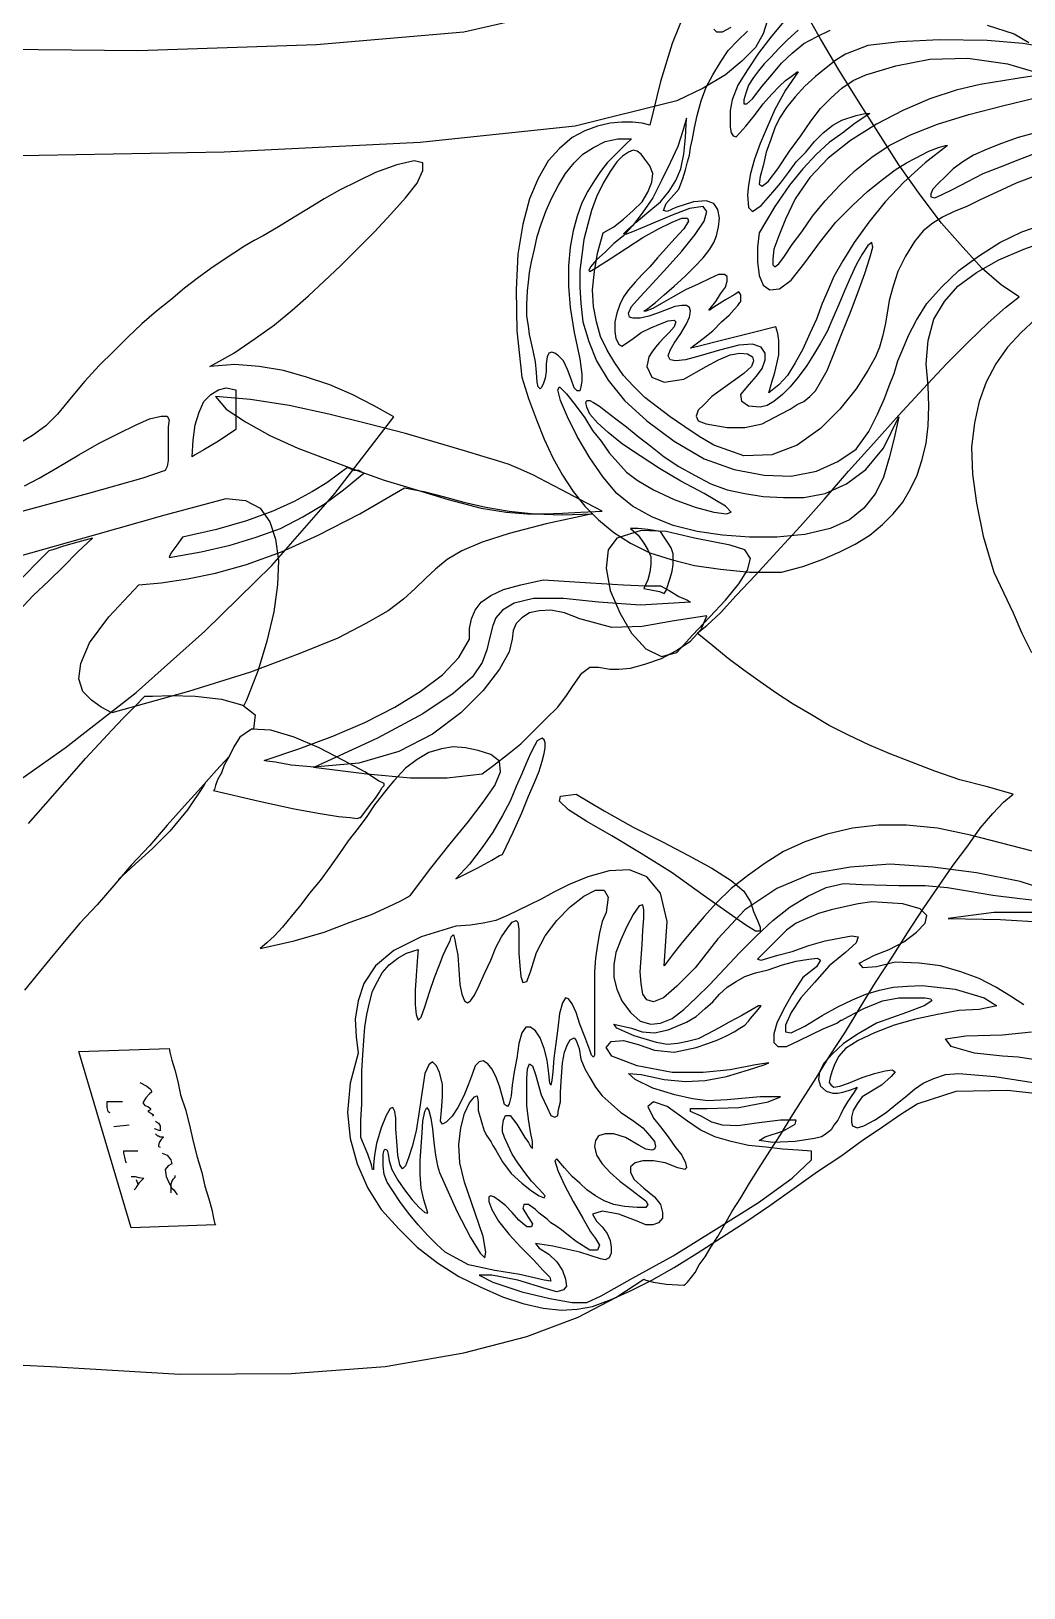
# Model space of a CAD drawing. Header units: inches. Extents: x 6322 to 85903, y -36042 to 7673.
# Drawn here: x 70140.26 to 70151.75, y -2198.83 to -2180.83 of the extents above; entities that cross this region are included whole.
import ezdxf

# ---------------------------------------------------------------- set-up
doc = ezdxf.new("R2010")
doc.units = ezdxf.units.IN
doc.header["$LTSCALE"] = 10
doc.linetypes.add('Amconstr', pattern=[9999, 9999, 0])
for name, color, linetype in [('1_MAN', 7, 'Continuous'), ('CKS_PROPERTY LINE', 5, 'Continuous'), ('MS GATE', 1, 'Continuous')]:
    doc.layers.add(name, color=color, linetype=linetype)

# ---------------------------------------------------------------- blocks, each defined once
blk = doc.blocks.new('Frau1')
at = {"layer": '1_MAN', "linetype": 'Continuous'}
for points in [[(1045.042, 174.887), (1045.309, 174.601), (1045.595, 174.334), (1045.92, 174.105), (1046.282, 173.914), (1046.663, 173.78), (1047.083, 173.685), (1047.56, 173.628), (1048.094, 173.647), (1048.666, 173.723), (1049.315, 173.857), (1050.021, 174.066), (1050.422, 174.258), (1050.822, 174.448), (1051.223, 174.62), (1051.604, 174.81)], [(1055.553, 175.002), (1055.191, 173.609), (1055.057, 172.96), (1055, 172.35), (1055, 171.797), (1055.057, 171.281), (1055.172, 170.785), (1055.324, 170.347), (1055.515, 169.927), (1055.744, 169.564), (1055.992, 169.22), (1056.24, 168.896), (1056.527, 168.61), (1056.794, 168.362), (1057.06, 168.133), (1057.309, 167.923), (1057.557, 167.732), (1057.767, 167.58), (1056.889, 167.637), (1056.336, 167.503), (1056.011, 167.237), (1055.878, 166.893), (1055.897, 166.493), (1056.011, 166.073), (1056.164, 165.71), (1056.316, 165.405), (1056.45, 165.157), (1056.565, 164.928), (1056.679, 164.699), (1056.774, 164.49), (1056.87, 164.261), (1056.927, 164.012), (1056.965, 163.764), (1056.985, 163.478), (1057.194, 162.791), (1057.461, 162.257), (1057.767, 161.895), (1058.11, 161.666), (1058.453, 161.552), (1058.816, 161.494), (1059.159, 161.513), (1059.483, 161.552), (1060.075, 161.398), (1060.647, 161.341), (1061.162, 161.398), (1061.658, 161.532), (1062.135, 161.742), (1062.555, 162.009), (1062.937, 162.353), (1063.299, 162.715), (1063.604, 163.116), (1063.872, 163.535), (1064.081, 163.955), (1064.272, 164.394), (1064.406, 164.794), (1064.501, 165.195), (1064.539, 165.558), (1064.52, 165.863), (1064.463, 166.168), (1064.33, 166.531), (1064.158, 166.912), (1063.948, 167.332), (1063.7, 167.771), (1063.414, 168.229), (1063.108, 168.705), (1062.803, 169.183), (1062.479, 169.66), (1062.135, 170.136), (1061.811, 170.594), (1061.506, 171.052), (1061.2, 171.472), (1060.934, 171.872), (1060.685, 172.235), (1060.476, 172.559), (1060.227, 173.323), (1060.209, 174.334), (1060.342, 175.517)], [(1038.975, 168), (1039.624, 167.732), (1040.368, 167.503), (1041.226, 167.294), (1041.188, 167.141), (1041.169, 166.951), (1041.169, 166.741), (1041.188, 166.512), (1041.245, 166.264), (1041.341, 166.015), (1041.474, 165.767), (1041.684, 165.52), (1041.932, 165.291), (1042.276, 165.1), (1042.676, 164.928), (1043.173, 164.794), (1043.764, 164.699), (1044.47, 164.661), (1045.271, 164.68), (1046.187, 164.776), (1046.606, 164.909), (1047.026, 165.062), (1047.407, 165.214), (1047.77, 165.386), (1048.113, 165.577), (1048.437, 165.787), (1048.723, 166.015), (1048.991, 166.283), (1049.238, 166.588), (1049.449, 166.912), (1049.639, 167.294), (1049.773, 167.714), (1049.887, 168.172), (1049.964, 168.687), (1050.021, 169.259), (1050.021, 169.889), (1049.907, 170.308), (1049.773, 170.69), (1049.62, 171.033), (1049.467, 171.339), (1049.295, 171.625), (1049.086, 171.872), (1048.876, 172.083), (1048.647, 172.273), (1048.38, 172.426), (1048.113, 172.559), (1047.807, 172.655), (1047.484, 172.731), (1047.14, 172.77), (1046.758, 172.788), (1046.357, 172.77), (1045.92, 172.731), (1045.462, 172.77), (1045.042, 172.884), (1044.699, 173.094), (1044.393, 173.36), (1044.126, 173.723), (1043.878, 174.162), (1043.669, 174.658), (1043.459, 175.25)], [(1041.379, 174.887), (1041.474, 174.544), (1041.589, 174.219), (1041.703, 173.933), (1041.818, 173.666), (1041.952, 173.456), (1042.085, 173.265), (1042.238, 173.113), (1042.371, 172.979), (1042.486, 172.865), (1042.581, 172.827), (1042.638, 172.827), (1042.657, 172.902), (1042.6, 173.036), (1042.486, 173.265), (1042.333, 173.551), (1042.181, 173.857), (1042.047, 174.2), (1041.913, 174.544), (1041.78, 174.887)], [(1042.218, 174.906), (1042.371, 174.505), (1042.543, 174.124), (1042.696, 173.8), (1042.829, 173.532), (1042.925, 173.285), (1043.039, 173.056), (1043.153, 172.865), (1043.306, 172.674), (1043.516, 172.502), (1043.802, 172.33), (1044.107, 172.178), (1044.393, 172.083), (1044.679, 172.006), (1044.928, 171.968), (1045.156, 171.93), (1045.385, 171.872), (1045.595, 171.815), (1045.786, 171.739), (1046.053, 171.586), (1046.415, 171.357), (1046.815, 171.033), (1047.197, 170.652), (1047.521, 170.194), (1047.712, 169.698), (1047.731, 169.145), (1047.521, 168.553), (1047.35, 168.267), (1047.159, 167.981), (1046.968, 167.695), (1046.777, 167.446), (1046.586, 167.199), (1046.357, 166.97), (1046.149, 166.779), (1045.9, 166.607), (1045.652, 166.454), (1045.385, 166.321), (1045.099, 166.244), (1044.794, 166.187), (1044.47, 166.168), (1044.107, 166.207), (1043.745, 166.264), (1043.344, 166.378), (1043.23, 166.588), (1043.077, 166.779), (1042.905, 166.97), (1042.733, 167.141), (1042.543, 167.256), (1042.352, 167.332), (1042.181, 167.351), (1042.028, 167.294), (1041.894, 167.199), (1041.799, 167.122), (1041.741, 167.046), (1041.723, 166.97), (1041.761, 166.874), (1041.837, 166.759), (1041.952, 166.645), (1042.142, 166.512), (1042.371, 166.378), (1042.638, 166.244), (1042.905, 166.149), (1043.173, 166.073), (1043.477, 165.996), (1043.783, 165.958), (1044.089, 165.92), (1044.413, 165.92), (1044.736, 165.939), (1045.099, 165.978), (1045.481, 166.092), (1045.863, 166.244), (1046.244, 166.473), (1046.644, 166.798), (1047.044, 167.237), (1047.445, 167.771), (1047.789, 168.362), (1047.999, 168.954), (1048.113, 169.545), (1048.132, 170.079), (1048.036, 170.575), (1047.846, 170.995), (1047.598, 171.357), (1047.255, 171.606), (1046.911, 171.777), (1046.606, 171.911), (1046.357, 172.006), (1046.11, 172.101), (1045.863, 172.178), (1045.634, 172.273), (1045.366, 172.387), (1045.061, 172.541), (1044.736, 172.75), (1044.413, 173.036), (1044.089, 173.38), (1043.802, 173.761), (1043.535, 174.181), (1043.325, 174.62), (1043.173, 175.059)], [(1057.443, 178.722), (1057.346, 178.321), (1057.214, 177.825), (1057.042, 177.214), (1056.908, 176.527), (1056.774, 175.765), (1056.717, 174.944), (1056.717, 174.066), (1056.831, 173.17), (1056.851, 174.2), (1056.908, 175.059), (1056.985, 175.783), (1057.08, 176.413), (1057.194, 177.024), (1057.328, 177.634), (1057.404, 178.206), (1057.443, 178.722)], [(1039.337, 168.553), (1039.395, 168.61), (1039.395, 168.725), (1039.3, 168.896)], [(1039.357, 170.213), (1039.548, 170.003), (1039.72, 169.831), (1039.891, 169.678), (1040.024, 169.545), (1040.158, 169.431), (1040.292, 169.335), (1040.444, 169.24), (1040.597, 169.183), (1040.73, 169.145), (1040.807, 169.145), (1040.807, 169.202), (1040.711, 169.316), (1040.464, 169.507), (1040.235, 169.698), (1040.006, 169.889), (1039.815, 170.098), (1039.624, 170.327), (1039.491, 170.575), (1039.357, 170.842)], [(1039.262, 173.933), (1039.433, 174.467), (1039.605, 174.753)], [(1039.662, 174.868), (1039.624, 174.639), (1039.566, 173.933), (1039.548, 172.999), (1039.586, 172.216), (1039.662, 171.586), (1039.834, 171.148), (1039.949, 170.957), (1040.101, 170.766), (1040.273, 170.556), (1040.464, 170.347), (1040.673, 170.155), (1040.883, 169.984), (1041.093, 169.85), (1041.283, 169.755), (1041.512, 169.678), (1041.761, 169.583), (1042.028, 169.526), (1042.238, 169.469), (1042.39, 169.449), (1042.428, 169.507), (1042.333, 169.621), (1042.085, 169.812), (1041.741, 170.041), (1041.437, 170.27), (1041.15, 170.461), (1040.902, 170.652), (1040.693, 170.862), (1040.501, 171.071), (1040.349, 171.3), (1040.235, 171.548), (1040.063, 172.14), (1039.929, 172.807), (1039.91, 173.551), (1040.024, 174.334), (1040.177, 174.868)], [(1040.253, 174.906), (1040.31, 174.524), (1040.425, 173.8), (1040.539, 173.323), (1040.711, 172.807), (1040.94, 172.273), (1041.208, 171.758), (1041.532, 171.243), (1041.875, 170.804), (1042.257, 170.442), (1042.676, 170.155), (1043.077, 169.965), (1043.402, 169.831), (1043.669, 169.736), (1043.86, 169.717), (1043.974, 169.717), (1044.012, 169.755), (1043.955, 169.831), (1043.802, 169.946), (1043.573, 170.098), (1043.325, 170.289), (1043.02, 170.499), (1042.715, 170.747), (1042.409, 171.033), (1042.123, 171.339), (1041.856, 171.663), (1041.627, 172.006), (1041.417, 172.426), (1041.208, 172.96), (1041.017, 173.571), (1040.845, 174.238), (1040.693, 174.887)], [(1056.507, 171.663), (1056.545, 171.396), (1056.602, 171.128), (1056.66, 170.862), (1056.736, 170.613), (1056.831, 170.384), (1056.927, 170.175), (1057.06, 169.984), (1057.232, 169.812), (1057.5, 169.545), (1057.633, 169.411), (1057.652, 169.488), (1057.557, 169.812), (1057.48, 170.098), (1057.366, 170.423), (1057.271, 170.747), (1057.214, 171.052), (1057.175, 171.262), (1057.194, 171.396), (1057.309, 171.357), (1057.5, 171.148), (1057.767, 170.823), (1058.091, 170.537), (1058.396, 170.27), (1058.682, 170.079), (1058.931, 169.965), (1059.064, 169.965), (1059.083, 170.079), (1058.949, 170.347), (1058.739, 170.69), (1058.568, 170.995), (1058.434, 171.281), (1058.32, 171.548), (1058.244, 171.815), (1058.187, 172.083), (1058.167, 172.369), (1058.148, 172.655), (1058.224, 173.303), (1058.396, 173.876), (1058.548, 174.124), (1058.625, 173.78), (1058.644, 173.38), (1058.72, 172.96), (1058.816, 172.521), (1058.931, 172.101), (1059.083, 171.72), (1059.235, 171.396), (1059.388, 171.148), (1059.541, 171.014), (1059.693, 170.938), (1059.827, 170.881), (1059.961, 170.842), (1060.056, 170.823), (1060.113, 170.862), (1060.151, 170.919), (1060.132, 171.033), (1060.075, 171.205), (1059.961, 171.472), (1059.884, 171.72), (1059.827, 171.93), (1059.808, 172.063), (1059.846, 172.121), (1059.941, 172.044), (1060.113, 171.854), (1060.342, 171.472), (1060.476, 171.377), (1060.609, 171.3), (1060.742, 171.262), (1060.838, 171.262), (1060.914, 171.281), (1060.953, 171.377), (1060.914, 171.51), (1060.8, 171.72), (1060.647, 171.949), (1060.495, 172.14), (1060.342, 172.33), (1060.19, 172.502), (1060.075, 172.674), (1059.98, 172.884), (1059.903, 173.113), (1059.884, 173.38), (1059.941, 174.086), (1060.075, 174.925)], [(1059.617, 174.925), (1059.56, 174.544), (1059.541, 174.238), (1059.483, 173.685), (1059.35, 173.227), (1059.197, 173.113), (1059.14, 173.514), (1059.121, 174.238), (1059.064, 174.81)], [(1058.53, 174.658), (1058.358, 174.391), (1058.187, 174.105), (1058.015, 173.78), (1057.881, 173.418), (1057.767, 173.017), (1057.709, 172.598), (1057.69, 172.121), (1057.786, 171.758), (1057.804, 171.491), (1057.709, 171.415), (1057.557, 171.72), (1057.443, 172.006), (1057.289, 172.292), (1057.099, 172.541), (1056.927, 172.712), (1056.774, 172.75), (1056.641, 172.616), (1056.545, 172.273), (1056.507, 171.663)], [(1056.107, 174.582), (1055.935, 173.723), (1055.821, 172.865), (1055.763, 172.026), (1055.821, 171.243), (1055.954, 170.48), (1056.24, 169.793), (1056.66, 169.163), (1057.232, 168.63), (1057.804, 168.19), (1058.167, 167.828), (1058.396, 167.561), (1058.473, 167.37), (1058.434, 167.237), (1058.32, 167.16), (1058.11, 167.122), (1057.881, 167.103), (1057.614, 167.122), (1057.346, 167.141), (1057.06, 167.16), (1056.831, 167.179), (1056.66, 167.179), (1056.565, 167.16), (1056.584, 167.084), (1056.756, 166.97), (1057.003, 166.836), (1057.251, 166.722), (1057.5, 166.626), (1057.747, 166.588), (1057.995, 166.588), (1058.224, 166.645), (1058.453, 166.741), (1058.682, 166.912), (1058.854, 167.103), (1058.911, 167.313), (1058.892, 167.503), (1058.797, 167.732), (1058.625, 167.961), (1058.396, 168.21), (1058.129, 168.476), (1057.824, 168.763), (1057.5, 169.068), (1057.175, 169.392), (1056.87, 169.717), (1056.602, 170.06), (1056.393, 170.404), (1056.221, 170.766), (1056.145, 171.11), (1056.164, 171.472), (1056.183, 172.197), (1056.183, 172.712), (1056.221, 173.151), (1056.298, 173.589), (1056.374, 174.047), (1056.431, 174.524), (1056.488, 174.982)], [(1056.316, 175.231), (1056.107, 174.582)], [(1065.512, 152.775), (1065.646, 155.504), (1065.798, 158.041), (1065.78, 160.235), (1065.646, 162.085), (1065.379, 163.631), (1065.054, 164.871), (1064.673, 165.882), (1064.291, 166.626), (1063.929, 167.179), (1063.948, 167.217), (1063.986, 167.37), (1064.024, 167.618), (1064.043, 167.961), (1064.024, 168), (1063.986, 168.038), (1063.891, 168.115), (1063.795, 168.19), (1063.643, 168.267), (1063.49, 168.381), (1063.299, 168.496), (1063.089, 168.63), (1062.86, 168.763), (1062.593, 168.916), (1062.326, 169.087), (1062.04, 169.259), (1061.735, 169.449), (1061.411, 169.66), (1061.086, 169.869), (1060.742, 170.079), (1060.38, 170.308), (1059.961, 170.575), (1059.522, 170.842), (1059.064, 171.148), (1058.587, 171.434), (1058.091, 171.739), (1057.595, 172.063), (1057.118, 172.369), (1056.641, 172.674), (1056.202, 172.979), (1055.782, 173.265), (1055.401, 173.551), (1055.057, 173.8), (1054.771, 174.047), (1054.542, 174.258), (1054.39, 174.448), (1054.237, 173.914), (1054.104, 173.399), (1053.932, 172.902), (1053.76, 172.445), (1053.589, 172.006), (1053.417, 171.606), (1053.226, 171.205), (1053.035, 170.823), (1052.825, 170.48), (1052.616, 170.118), (1052.405, 169.793), (1052.176, 169.469), (1051.947, 169.145), (1051.719, 168.839), (1051.471, 168.534), (1051.223, 168.229), (1051.07, 168.419), (1050.822, 168.687), (1050.479, 168.991), (1050.078, 169.374), (1049.62, 169.793), (1049.124, 170.251), (1048.59, 170.728), (1048.036, 171.205), (1047.484, 171.701), (1046.93, 172.197), (1046.415, 172.674), (1045.92, 173.131), (1045.481, 173.571), (1045.119, 173.952), (1044.813, 174.295), (1044.604, 174.563), (1044.375, 174.219), (1044.05, 173.838), (1043.631, 173.456), (1043.153, 173.036), (1042.6, 172.616), (1042.009, 172.197), (1041.379, 171.797), (1040.75, 171.396), (1040.139, 171.014), (1039.529, 170.652), (1038.956, 170.327)], [(1042.486, 167.866), (1042.276, 167.943), (1042.104, 168), (1041.952, 168.038), (1041.818, 168.076), (1041.665, 168.095), (1041.494, 168.133), (1041.283, 168.172), (1041.036, 168.229), (1040.75, 168.305), (1040.482, 168.401), (1040.235, 168.534), (1039.986, 168.687), (1039.757, 168.839), (1039.566, 169.03), (1039.376, 169.22)], [(1039.147, 169.965), (1039.471, 169.698), (1039.815, 169.431), (1040.139, 169.22), (1040.444, 169.03), (1040.73, 168.916), (1040.94, 168.877), (1041.112, 168.877), (1041.265, 168.877), (1041.379, 168.896), (1041.437, 168.934), (1041.455, 168.991), (1041.379, 169.068), (1041.245, 169.183), (1041.036, 169.354), (1040.807, 169.526), (1040.616, 169.698), (1040.464, 169.85), (1040.349, 169.965), (1040.273, 170.079), (1040.215, 170.155), (1040.177, 170.194), (1040.177, 170.213), (1040.539, 169.965), (1040.921, 169.755), (1041.265, 169.603), (1041.589, 169.469), (1041.894, 169.354), (1042.181, 169.278), (1042.409, 169.24), (1042.6, 169.22), (1042.848, 169.24), (1042.925, 169.316), (1042.81, 169.488), (1042.543, 169.717), (1042.371, 169.869), (1042.161, 170.022), (1041.952, 170.175), (1041.761, 170.365), (1041.551, 170.537), (1041.379, 170.709), (1041.226, 170.899), (1041.131, 171.071), (1041.036, 171.357), (1040.997, 171.529), (1040.997, 171.606), (1040.997, 171.625), (1041.188, 171.339), (1041.379, 171.091), (1041.57, 170.823), (1041.799, 170.575), (1042.085, 170.308), (1042.409, 170.041), (1042.829, 169.755), (1043.344, 169.449), (1043.631, 169.411), (1043.917, 169.411), (1044.184, 169.449), (1044.375, 169.526), (1044.47, 169.66), (1044.45, 169.85), (1044.279, 170.079), (1043.935, 170.347), (1043.516, 170.652), (1043.134, 170.957), (1042.81, 171.281), (1042.524, 171.586), (1042.295, 171.872), (1042.104, 172.121), (1041.97, 172.35), (1041.875, 172.521), (1041.741, 172.788), (1041.665, 172.979), (1041.627, 173.113), (1041.627, 173.151), (1041.97, 172.712), (1042.352, 172.292), (1042.733, 171.93), (1043.134, 171.606), (1043.535, 171.319), (1043.897, 171.091), (1044.203, 170.919), (1044.47, 170.804), (1044.736, 170.69), (1045.042, 170.575), (1045.328, 170.442), (1045.634, 170.308), (1045.9, 170.155), (1046.149, 170.003), (1046.339, 169.831), (1046.491, 169.64), (1046.282, 169.698), (1046.092, 169.755), (1045.92, 169.793), (1045.748, 169.831), (1045.595, 169.831), (1045.462, 169.831), (1045.328, 169.812), (1045.194, 169.774), (1045.328, 169.259), (1045.462, 168.705), (1045.577, 168.267), (1045.614, 168.095), (1045.423, 168.343), (1045.271, 168.534), (1045.099, 168.705), (1044.965, 168.859), (1044.851, 168.954), (1044.775, 169.03), (1044.718, 169.068), (1044.699, 169.087), (1044.565, 169.087), (1044.508, 169.049), (1044.565, 168.954), (1044.661, 168.782), (1044.775, 168.61), (1044.833, 168.515), (1044.87, 168.476), (1044.87, 168.458), (1044.699, 168.591), (1044.546, 168.687), (1044.413, 168.782), (1044.298, 168.82), (1044.203, 168.82), (1044.164, 168.763), (1044.164, 168.648), (1044.241, 168.476), (1044.355, 168.247), (1044.47, 168), (1044.604, 167.752), (1044.736, 167.523), (1044.833, 167.351), (1044.89, 167.217), (1044.89, 167.179), (1044.833, 167.256), (1044.718, 167.408), (1044.565, 167.58), (1044.393, 167.771), (1044.203, 167.981), (1044.012, 168.172), (1043.84, 168.343), (1043.669, 168.476), (1043.535, 168.553), (1043.402, 168.61), (1043.23, 168.648), (1043.058, 168.667), (1042.886, 168.63), (1042.772, 168.553), (1042.715, 168.401), (1042.733, 168.152), (1042.848, 167.809), (1042.925, 167.637), (1042.905, 167.561), (1042.772, 167.618), (1042.486, 167.866)], [(1058.988, 166.931), (1059.064, 167.141), (1059.083, 167.389), (1059.026, 167.657), (1058.873, 168.019), (1058.759, 168.21), (1058.606, 168.381), (1058.473, 168.534), (1058.32, 168.667), (1058.187, 168.82), (1058.072, 168.991), (1057.976, 169.163), (1057.9, 169.374), (1057.843, 169.621), (1057.747, 169.907), (1057.671, 170.175), (1057.633, 170.423), (1057.614, 170.594), (1057.652, 170.652), (1057.786, 170.575), (1057.995, 170.308), (1058.32, 170.098), (1058.625, 169.927), (1058.892, 169.793), (1059.102, 169.736), (1059.274, 169.736), (1059.35, 169.812), (1059.35, 169.984), (1059.235, 170.232), (1059.006, 170.709), (1058.892, 170.976), (1058.835, 171.052), (1058.835, 171.071), (1058.759, 171.205), (1058.606, 171.51), (1058.453, 171.872), (1058.396, 172.197), (1058.396, 172.35), (1058.396, 172.541), (1058.396, 172.712), (1058.415, 172.827), (1058.453, 172.845), (1058.548, 172.693), (1058.682, 172.35), (1058.892, 171.758), (1059.102, 171.396), (1059.293, 171.11), (1059.503, 170.881), (1059.675, 170.728), (1059.846, 170.633), (1059.998, 170.613), (1060.132, 170.652), (1060.227, 170.766), (1060.266, 170.899), (1060.266, 170.995), (1060.247, 171.091), (1060.209, 171.224), (1060.17, 171.339), (1060.151, 171.377), (1060.247, 171.319), (1060.438, 171.186), (1060.571, 171.11), (1060.685, 171.052), (1060.8, 170.995), (1060.896, 170.919), (1060.991, 170.862), (1061.067, 170.766), (1061.125, 170.671), (1061.162, 170.537), (1061.22, 170.155), (1061.239, 169.717), (1061.2, 169.449), (1061.125, 169.564), (1061.01, 169.927), (1060.876, 170.155), (1060.8, 170.175), (1060.8, 169.869), (1060.857, 169.392), (1060.914, 169.03), (1060.896, 168.725), (1060.838, 168.515), (1060.724, 168.305), (1060.628, 168.095), (1060.571, 168.095), (1060.571, 168.419), (1060.552, 169.049), (1060.438, 169.621), (1060.342, 169.869), (1060.342, 169.469), (1060.399, 168.82), (1060.418, 168.439), (1060.38, 168.133), (1060.304, 167.79), (1060.17, 167.351), (1059.998, 167.008), (1059.884, 166.874), (1059.903, 167.122), (1059.998, 167.58), (1060.037, 168), (1060.018, 168.381), (1059.941, 168.801), (1059.808, 169.24), (1059.712, 169.545), (1059.675, 169.64), (1059.712, 169.374), (1059.808, 168.877), (1059.865, 168.343), (1059.865, 167.732), (1059.732, 167.046), (1059.541, 166.55), (1059.369, 166.435), (1059.254, 166.531), (1059.235, 166.779), (1059.312, 167.065), (1059.426, 167.389), (1059.464, 167.771), (1059.369, 168.21), (1059.293, 168.439), (1059.217, 168.63), (1059.14, 168.801), (1059.064, 168.954), (1058.988, 169.068), (1058.931, 169.163), (1058.854, 169.24), (1058.797, 169.278), (1058.663, 169.392), (1058.548, 169.488), (1058.548, 169.431), (1058.739, 169.106), (1058.873, 168.859), (1058.988, 168.648), (1059.102, 168.439), (1059.197, 168.247), (1059.254, 168.038), (1059.293, 167.847), (1059.312, 167.637), (1059.274, 167.428), (1059.14, 166.988), (1058.988, 166.645), (1058.911, 166.588), (1058.988, 166.931)], [(1046.968, 172.197), (1047.388, 172.101), (1047.77, 172.006), (1048.151, 171.892), (1048.476, 171.739), (1048.762, 171.51), (1048.991, 171.224), (1049.163, 170.842), (1049.277, 170.347), (1049.334, 169.793), (1049.334, 169.259), (1049.295, 168.725), (1049.22, 168.229), (1049.105, 167.752), (1048.934, 167.332), (1048.723, 166.951), (1048.476, 166.645), (1048.151, 166.378), (1047.77, 166.111), (1047.35, 165.863), (1046.968, 165.672), (1046.644, 165.538), (1046.434, 165.481), (1046.377, 165.52), (1046.511, 165.653), (1046.758, 165.844), (1046.987, 166.015), (1047.235, 166.168), (1047.445, 166.34), (1047.674, 166.493), (1047.865, 166.664), (1048.056, 166.836), (1048.208, 167.046), (1048.399, 167.37), (1048.59, 167.771), (1048.743, 168.19), (1048.838, 168.553), (1048.876, 168.801), (1048.838, 168.896), (1048.723, 168.782), (1048.476, 168.362), (1048.228, 167.904), (1047.979, 167.485), (1047.731, 167.103), (1047.502, 166.759), (1047.273, 166.473), (1047.083, 166.264), (1046.911, 166.111), (1046.777, 166.054), (1046.682, 166.035), (1046.644, 166.054), (1046.644, 166.111), (1046.682, 166.187), (1046.758, 166.302), (1046.873, 166.454), (1047.006, 166.626), (1047.159, 166.836), (1047.35, 167.065), (1047.541, 167.313), (1047.75, 167.58), (1047.941, 167.866), (1048.113, 168.172), (1048.285, 168.496), (1048.399, 168.82), (1048.476, 169.163), (1048.533, 169.526), (1048.551, 169.927), (1048.551, 170.327), (1048.476, 170.747), (1048.285, 171.167), (1047.999, 171.548), (1047.579, 171.892), (1046.968, 172.197)], [(1041.093, 168.019), (1041.341, 167.943), (1041.646, 167.847), (1041.97, 167.695), (1042.314, 167.523), (1042.657, 167.351), (1042.962, 167.141), (1043.211, 166.951), (1043.402, 166.779), (1043.554, 166.588), (1043.726, 166.416), (1043.878, 166.244), (1044.012, 166.13), (1044.089, 166.092), (1044.107, 166.111), (1044.031, 166.244), (1043.86, 166.512), (1043.649, 166.836), (1043.44, 167.16), (1043.268, 167.466), (1043.134, 167.732), (1043.058, 167.923), (1043.058, 168.038), (1043.115, 168.057), (1043.268, 167.961), (1043.459, 167.79), (1043.649, 167.618), (1043.84, 167.446), (1044.012, 167.294), (1044.164, 167.141), (1044.317, 167.008), (1044.47, 166.874), (1044.604, 166.779), (1044.756, 166.702), (1044.928, 166.645), (1045.099, 166.607), (1045.29, 166.607), (1045.423, 166.626), (1045.538, 166.683), (1045.577, 166.741), (1045.519, 166.836), (1045.423, 166.97), (1045.309, 167.122), (1045.214, 167.313), (1045.137, 167.503), (1045.08, 167.657), (1045.061, 167.771), (1045.099, 167.809), (1045.194, 167.771), (1045.309, 167.675), (1045.405, 167.58), (1045.5, 167.485), (1045.595, 167.408), (1045.691, 167.332), (1045.786, 167.275), (1045.881, 167.256), (1045.977, 167.237), (1046.187, 167.332), (1046.282, 167.58), (1046.225, 167.961), (1045.977, 168.401), (1045.843, 168.648), (1045.748, 168.877), (1045.71, 169.068), (1045.729, 169.22), (1045.786, 169.316), (1045.863, 169.335), (1045.977, 169.297), (1046.11, 169.145), (1046.263, 168.934), (1046.415, 168.725), (1046.568, 168.515), (1046.72, 168.362), (1046.835, 168.247), (1046.949, 168.21), (1047.044, 168.247), (1047.102, 168.401), (1047.178, 168.82), (1047.178, 169.163), (1047.102, 169.507), (1046.911, 169.869), (1046.815, 170.06), (1046.72, 170.194), (1046.663, 170.327), (1046.568, 170.442), (1046.453, 170.556), (1046.282, 170.652), (1046.053, 170.785), (1045.729, 170.919), (1045.328, 171.071), (1044.908, 171.243), (1044.508, 171.396), (1044.146, 171.529), (1043.84, 171.625), (1043.631, 171.682), (1043.535, 171.663), (1043.592, 171.586), (1043.764, 171.472), (1043.974, 171.357), (1044.221, 171.243), (1044.489, 171.128), (1044.756, 171.014), (1045.023, 170.899), (1045.29, 170.785), (1045.519, 170.652), (1045.748, 170.518), (1045.958, 170.384), (1046.187, 170.213), (1046.377, 170.06), (1046.529, 169.907), (1046.663, 169.736), (1046.74, 169.603), (1046.777, 169.469), (1046.758, 169.24), (1046.663, 169.106), (1046.529, 169.087), (1046.32, 169.259), (1046.168, 169.392), (1046.015, 169.507), (1045.843, 169.564), (1045.71, 169.564), (1045.595, 169.488), (1045.538, 169.316), (1045.557, 169.049), (1045.652, 168.667), (1045.767, 168.286), (1045.843, 168), (1045.863, 167.809), (1045.843, 167.695), (1045.767, 167.657), (1045.652, 167.695), (1045.519, 167.771), (1045.328, 167.904), (1045.137, 168.019), (1045.004, 168.076), (1044.89, 168.095), (1044.813, 168.076), (1044.775, 168.019), (1044.775, 167.923), (1044.794, 167.79), (1044.851, 167.637), (1044.928, 167.446), (1044.985, 167.275), (1045.023, 167.103), (1045.023, 166.97), (1045.004, 166.893), (1044.928, 166.874), (1044.794, 166.931), (1044.604, 167.103), (1044.336, 167.351), (1044.031, 167.637), (1043.706, 167.923), (1043.382, 168.19), (1043.115, 168.362), (1042.925, 168.419), (1042.829, 168.343), (1042.867, 168.076), (1043.001, 167.732), (1043.134, 167.408), (1043.248, 167.141), (1043.325, 166.951), (1043.382, 166.817), (1043.363, 166.779), (1043.287, 166.855), (1043.134, 167.027), (1042.925, 167.275), (1042.733, 167.503), (1042.524, 167.675), (1042.314, 167.809), (1042.085, 167.904), (1041.799, 167.961), (1041.474, 168), (1041.093, 168.019)], [(1061.411, 170.48), (1061.391, 170.213), (1061.372, 169.907), (1061.334, 169.583), (1061.296, 169.24), (1061.22, 168.896), (1061.125, 168.572), (1060.991, 168.286), (1060.819, 168.038), (1060.533, 167.637), (1060.438, 167.37), (1060.533, 167.256), (1060.762, 167.37), (1060.934, 167.503), (1061.125, 167.657), (1061.315, 167.79), (1061.486, 167.923), (1061.64, 168), (1061.735, 168.019), (1061.773, 167.981), (1061.735, 167.847), (1061.64, 167.599), (1061.601, 167.37), (1061.601, 167.16), (1061.64, 167.008), (1061.715, 166.912), (1061.83, 166.912), (1061.964, 166.988), (1062.135, 167.179), (1062.307, 167.389), (1062.46, 167.503), (1062.613, 167.542), (1062.727, 167.542), (1062.822, 167.466), (1062.86, 167.351), (1062.86, 167.217), (1062.784, 167.046), (1062.65, 166.683), (1062.593, 166.359), (1062.65, 166.168), (1062.784, 166.244), (1062.899, 166.359), (1063.032, 166.454), (1063.166, 166.512), (1063.299, 166.531), (1063.414, 166.531), (1063.509, 166.493), (1063.547, 166.416), (1063.528, 166.321), (1063.394, 165.92), (1063.28, 165.386), (1063.223, 165.043), (1063.318, 165.119), (1063.433, 165.309), (1063.586, 165.463), (1063.757, 165.577), (1063.929, 165.634), (1064.062, 165.653), (1064.138, 165.596), (1064.177, 165.463), (1064.12, 165.252), (1063.948, 164.699), (1063.852, 164.184), (1063.852, 163.936), (1063.986, 164.204), (1064.177, 164.776), (1064.31, 165.329), (1064.387, 165.767), (1064.387, 166.054), (1064.253, 166.34), (1063.91, 166.951), (1063.471, 167.752), (1062.937, 168.61), (1062.422, 169.431), (1061.944, 170.098), (1061.583, 170.48), (1061.411, 170.48)], [(1039.3, 141.271), (1039.452, 145.106), (1039.605, 149.189), (1039.72, 153.29), (1039.757, 157.22), (1039.643, 160.731), (1039.395, 163.631), (1038.918, 165.71)], [(1039.185, 169.603), (1039.433, 169.526), (1039.7, 169.374), (1039.967, 169.106), (1040.235, 168.782), (1040.501, 168.343), (1040.75, 167.828), (1041.245, 165.825), (1041.57, 162.772), (1041.761, 158.919), (1041.837, 154.55), (1041.818, 149.913), (1041.761, 145.296), (1041.646, 140.927), (1041.551, 137.112), (1041.512, 133.259)], [(1054.39, 165.844), (1054.714, 166.397), (1055.038, 166.97), (1055.324, 167.542), (1055.592, 168.057), (1055.84, 168.515), (1056.087, 168.896), (1056.298, 169.145), (1056.507, 169.278), (1056.698, 169.335), (1056.87, 169.411), (1057.003, 169.469), (1057.08, 169.469), (1057.08, 169.374), (1056.965, 169.183), (1056.736, 168.859), (1056.374, 168.343), (1055.935, 167.732), (1055.553, 167.122), (1055.21, 166.55), (1054.924, 166.054), (1054.695, 165.692), (1054.523, 165.52), (1054.428, 165.538), (1054.39, 165.844)], [(1051.604, 167.828), (1051.261, 168.133), (1050.898, 168.476), (1050.574, 168.782), (1050.25, 169.049), (1049.982, 169.22), (1049.753, 169.278), (1049.582, 169.163), (1049.487, 168.877), (1049.353, 168.172), (1049.22, 167.618), (1049.2, 167.122), (1049.353, 166.645), (1049.582, 166.473), (1049.944, 166.435), (1050.383, 166.512), (1050.822, 166.702), (1051.223, 166.931), (1051.528, 167.217), (1051.681, 167.523), (1051.604, 167.828)], [(1050.879, 168.419), (1050.975, 167.771), (1051.089, 167.141), (1051.108, 166.55), (1050.937, 165.92), (1050.822, 165.615), (1050.765, 165.348), (1050.784, 165.119), (1050.822, 164.928), (1050.917, 164.776), (1051.032, 164.661), (1051.166, 164.604), (1051.337, 164.585), (1051.585, 164.527), (1051.929, 164.336), (1052.348, 164.012), (1052.787, 163.574), (1053.207, 163.02), (1053.55, 162.353), (1053.779, 161.57), (1053.855, 160.674), (1053.989, 161.723), (1054.065, 162.582), (1054.065, 163.306), (1053.989, 163.993), (1053.818, 164.222), (1053.607, 164.49), (1053.398, 164.756), (1053.149, 165.005), (1052.902, 165.252), (1052.673, 165.481), (1052.444, 165.653), (1052.253, 165.787), (1052.005, 165.958), (1051.89, 166.111), (1051.89, 166.283), (1051.929, 166.512), (1051.929, 166.683), (1051.91, 166.912), (1051.833, 167.199), (1051.719, 167.523), (1051.566, 167.809), (1051.375, 168.095), (1051.146, 168.305), (1050.879, 168.419)], [(1050.288, 167.503), (1050.383, 167.675), (1050.497, 167.866), (1050.574, 168.038), (1050.612, 168.095), (1050.669, 167.103), (1050.612, 166.283), (1050.536, 165.596), (1050.536, 165.005), (1050.631, 164.623), (1050.765, 164.394), (1050.917, 164.261), (1051.07, 164.204), (1051.299, 164.146), (1051.547, 164.089), (1051.795, 163.993), (1052.081, 163.803), (1052.405, 163.421), (1052.806, 162.83), (1053.283, 161.933), (1053.855, 160.693), (1053.818, 160.235), (1053.76, 159.93), (1053.741, 159.758), (1053.722, 159.701), (1053.493, 160.388), (1053.245, 161.055), (1052.978, 161.685), (1052.673, 162.276), (1052.367, 162.772), (1052.043, 163.211), (1051.7, 163.535), (1051.337, 163.746), (1051.127, 163.746), (1050.937, 163.784), (1050.765, 163.86), (1050.612, 163.975), (1050.479, 164.165), (1050.364, 164.413), (1050.268, 164.756), (1050.173, 165.195), (1050.231, 166.13), (1050.268, 166.779), (1050.288, 167.217), (1050.288, 167.503)], [(1049.22, 167.503), (1049.181, 167.256), (1049.163, 167.065), (1049.163, 166.951), (1049.163, 166.912), (1049.295, 167.065), (1049.449, 167.179), (1049.582, 167.256), (1049.715, 167.313), (1049.868, 167.313), (1050.021, 167.294), (1050.173, 167.256), (1050.345, 167.179), (1050.402, 167.485), (1050.44, 167.58), (1050.383, 167.618), (1050.136, 167.695), (1050.002, 167.732), (1049.868, 167.752), (1049.753, 167.752), (1049.658, 167.752), (1049.544, 167.714), (1049.449, 167.657), (1049.334, 167.58), (1049.22, 167.503)], [(1059.388, 165.901), (1059.598, 165.939), (1059.789, 166.015), (1059.961, 166.111), (1060.151, 166.225), (1060.323, 166.359), (1060.476, 166.531), (1060.647, 166.722), (1060.8, 166.951), (1060.953, 167.16), (1061.105, 167.294), (1061.22, 167.389), (1061.315, 167.408), (1061.372, 167.389), (1061.391, 167.332), (1061.372, 167.217), (1061.296, 167.084), (1061.143, 166.817), (1061.067, 166.588), (1061.067, 166.416), (1061.105, 166.283), (1061.2, 166.225), (1061.315, 166.207), (1061.486, 166.244), (1061.658, 166.359), (1061.83, 166.512), (1062.002, 166.702), (1062.155, 166.912), (1062.288, 167.084), (1062.384, 167.217), (1062.46, 167.256), (1062.517, 167.217), (1062.517, 167.046), (1062.498, 166.798), (1062.46, 166.588), (1062.384, 166.397), (1062.288, 166.225), (1062.173, 166.054), (1062.04, 165.92), (1061.906, 165.767), (1061.735, 165.615), (1061.563, 165.463), (1061.601, 165.424), (1061.792, 165.481), (1062.078, 165.615), (1062.402, 165.787), (1062.727, 165.978), (1062.994, 166.13), (1063.128, 166.225), (1063.261, 166.302), (1063.357, 166.264), (1063.357, 166.111), (1063.185, 165.844), (1063.07, 165.692), (1062.956, 165.558), (1062.879, 165.443), (1062.822, 165.348), (1062.746, 165.271), (1062.689, 165.195), (1062.631, 165.119), (1062.555, 165.043), (1062.46, 164.909), (1062.46, 164.814), (1062.536, 164.794), (1062.689, 164.89), (1062.842, 164.985), (1062.899, 164.966), (1062.899, 164.871), (1062.765, 164.719), (1062.613, 164.585), (1062.479, 164.451), (1062.384, 164.336), (1062.307, 164.222), (1062.288, 164.165), (1062.307, 164.127), (1062.402, 164.127), (1062.555, 164.184), (1062.784, 164.318), (1063.051, 164.527), (1063.299, 164.756), (1063.547, 165.005), (1063.757, 165.195), (1063.891, 165.329), (1063.967, 165.348), (1063.948, 165.214), (1063.833, 164.737), (1063.757, 164.241), (1063.643, 163.726), (1063.394, 163.268), (1063.242, 163.097), (1063.07, 162.925), (1062.86, 162.734), (1062.631, 162.543), (1062.402, 162.372), (1062.193, 162.238), (1062.021, 162.124), (1061.869, 162.067), (1061.697, 162.047), (1061.563, 162.047), (1061.468, 162.047), (1061.391, 162.067), (1061.372, 162.085), (1061.391, 162.124), (1061.468, 162.143), (1061.601, 162.162), (1061.773, 162.219), (1061.983, 162.333), (1062.173, 162.467), (1062.364, 162.619), (1062.517, 162.753), (1062.613, 162.868), (1062.631, 162.925), (1062.555, 162.906), (1062.364, 162.848), (1062.135, 162.791), (1061.869, 162.772), (1061.601, 162.772), (1061.315, 162.791), (1061.048, 162.811), (1060.819, 162.83), (1060.628, 162.868), (1060.552, 162.906), (1060.609, 162.944), (1060.762, 162.982), (1060.971, 163.02), (1061.239, 163.04), (1061.486, 163.077), (1061.697, 163.116), (1061.83, 163.154), (1062.593, 163.497), (1063.108, 163.764), (1063.414, 163.955), (1063.509, 164.05), (1063.394, 164.07), (1063.089, 164.012), (1062.631, 163.86), (1062.021, 163.65), (1061.64, 163.555), (1061.277, 163.535), (1060.953, 163.574), (1060.667, 163.65), (1060.456, 163.746), (1060.342, 163.841), (1060.323, 163.898), (1060.438, 163.917), (1060.609, 163.917), (1060.742, 163.955), (1060.876, 163.993), (1061.01, 164.032), (1061.105, 164.089), (1061.22, 164.165), (1061.296, 164.204), (1061.391, 164.261), (1061.62, 164.394), (1061.849, 164.565), (1062.04, 164.776), (1062.193, 164.966), (1062.288, 165.119), (1062.326, 165.214), (1062.288, 165.234), (1062.155, 165.119), (1062.002, 164.966), (1061.83, 164.833), (1061.64, 164.699), (1061.468, 164.585), (1061.296, 164.508), (1061.143, 164.432), (1061.029, 164.394), (1060.934, 164.394), (1060.8, 164.413), (1060.705, 164.451), (1060.705, 164.547), (1060.876, 164.68), (1061.01, 164.756), (1061.143, 164.833), (1061.239, 164.909), (1061.315, 164.948), (1061.354, 164.985), (1061.315, 164.985), (1061.22, 164.985), (1061.029, 164.948), (1060.781, 164.909), (1060.514, 164.871), (1060.227, 164.871), (1059.98, 164.871), (1059.789, 164.89), (1059.693, 164.928), (1059.732, 164.985), (1059.903, 165.043), (1060.304, 165.157), (1060.552, 165.271), (1060.705, 165.348), (1060.742, 165.424), (1060.705, 165.481), (1060.59, 165.5), (1060.438, 165.538), (1060.247, 165.538), (1059.941, 165.558), (1059.675, 165.577), (1059.464, 165.615), (1059.312, 165.672), (1059.217, 165.729), (1059.178, 165.806), (1059.235, 165.844), (1059.388, 165.901)], [(1041.494, 166.931), (1041.589, 166.836), (1041.703, 166.722), (1041.837, 166.588), (1041.97, 166.454), (1042.142, 166.321), (1042.314, 166.207), (1042.524, 166.073), (1042.753, 165.958), (1043.02, 165.863), (1043.306, 165.787), (1043.631, 165.729), (1043.992, 165.692), (1044.393, 165.692), (1044.813, 165.729), (1045.309, 165.806), (1045.824, 165.92), (1045.977, 165.939), (1046.129, 165.958), (1046.263, 165.958), (1046.377, 165.939), (1046.453, 165.92), (1046.453, 165.863), (1046.396, 165.806), (1046.225, 165.749), (1046.034, 165.672), (1045.863, 165.596), (1045.767, 165.5), (1045.71, 165.424), (1045.691, 165.367), (1045.71, 165.309), (1045.786, 165.271), (1045.92, 165.252), (1046.072, 165.252), (1046.206, 165.234), (1046.32, 165.195), (1046.396, 165.157), (1046.415, 165.138), (1046.377, 165.1), (1046.282, 165.08), (1046.092, 165.062), (1045.881, 165.043), (1045.691, 165.005), (1045.519, 164.966), (1045.348, 164.928), (1045.176, 164.909), (1044.985, 164.871), (1044.756, 164.871), (1044.489, 164.89), (1044.317, 164.909), (1044.126, 164.928), (1043.917, 164.966), (1043.669, 165.023), (1043.42, 165.08), (1043.173, 165.157), (1042.905, 165.252), (1042.657, 165.367), (1042.409, 165.5), (1042.181, 165.634), (1041.97, 165.806), (1041.799, 165.978), (1041.665, 166.187), (1041.551, 166.416), (1041.494, 166.664), (1041.494, 166.931)], [(1046.568, 158.747), (1046.815, 158.957), (1047.063, 159.338), (1047.331, 159.815), (1047.579, 160.368), (1047.807, 160.96), (1048.018, 161.532), (1048.208, 162.067), (1048.342, 162.505), (1048.59, 163.326), (1048.762, 163.975), (1048.838, 164.47), (1048.876, 164.89), (1048.876, 165.234), (1048.857, 165.577), (1048.838, 165.939), (1048.819, 166.359), (1048.59, 165.92), (1048.399, 165.558), (1048.247, 165.252), (1048.113, 165.005), (1047.999, 164.756), (1047.903, 164.527), (1047.827, 164.279), (1047.75, 164.032), (1047.636, 163.65), (1047.484, 163.135), (1047.292, 162.486), (1047.102, 161.742), (1046.911, 160.979), (1046.74, 160.196), (1046.625, 159.434), (1046.568, 158.747)], [(1056.717, 166.435), (1056.889, 166.359), (1057.118, 166.302), (1057.346, 166.264), (1057.614, 166.225), (1057.881, 166.207), (1058.148, 166.207), (1058.415, 166.207), (1058.663, 166.207), (1058.911, 166.207), (1059.121, 166.207), (1059.293, 166.207), (1059.426, 166.207), (1059.522, 166.207), (1059.56, 166.187), (1059.522, 166.149), (1059.426, 166.111), (1059.159, 166.015), (1058.911, 165.92), (1058.682, 165.844), (1058.51, 165.767), (1058.415, 165.692), (1058.396, 165.634), (1058.491, 165.577), (1058.702, 165.52), (1058.988, 165.481), (1059.293, 165.443), (1059.579, 165.405), (1059.846, 165.386), (1060.018, 165.367), (1060.113, 165.348), (1060.075, 165.329), (1059.884, 165.309), (1059.617, 165.271), (1059.388, 165.214), (1059.178, 165.138), (1059.045, 165.043), (1058.968, 164.948), (1058.968, 164.851), (1059.083, 164.776), (1059.293, 164.719), (1059.579, 164.68), (1059.846, 164.623), (1060.113, 164.585), (1060.323, 164.565), (1060.476, 164.527), (1060.533, 164.49), (1060.495, 164.432), (1060.342, 164.394), (1060.132, 164.336), (1059.941, 164.261), (1059.789, 164.184), (1059.693, 164.107), (1059.636, 164.012), (1059.655, 163.936), (1059.732, 163.86), (1059.884, 163.803), (1060.094, 163.726), (1060.323, 163.631), (1060.552, 163.517), (1060.724, 163.402), (1060.838, 163.288), (1060.876, 163.211), (1060.819, 163.173), (1060.609, 163.192), (1060.342, 163.211), (1060.094, 163.211), (1059.865, 163.154), (1059.732, 163.097), (1059.655, 163.02), (1059.712, 162.944), (1059.884, 162.868), (1060.227, 162.811), (1060.628, 162.753), (1061.01, 162.696), (1061.315, 162.619), (1061.544, 162.543), (1061.697, 162.486), (1061.754, 162.429), (1061.678, 162.372), (1061.486, 162.333), (1061.22, 162.314), (1060.971, 162.296), (1060.762, 162.296), (1060.628, 162.276), (1060.552, 162.238), (1060.571, 162.181), (1060.705, 162.104), (1060.953, 162.009), (1061.258, 161.914), (1061.486, 161.876), (1061.678, 161.856), (1061.773, 161.856), (1061.773, 161.838), (1061.678, 161.818), (1061.468, 161.742), (1061.143, 161.609), (1060.8, 161.609), (1060.476, 161.627), (1060.151, 161.627), (1059.827, 161.627), (1059.522, 161.647), (1059.235, 161.666), (1058.968, 161.685), (1058.72, 161.723), (1058.491, 161.78), (1058.262, 161.838), (1058.072, 161.933), (1057.9, 162.028), (1057.747, 162.162), (1057.614, 162.333), (1057.518, 162.505), (1057.443, 162.734), (1057.671, 162.715), (1057.958, 162.696), (1058.244, 162.677), (1058.53, 162.677), (1058.72, 162.696), (1058.835, 162.734), (1058.777, 162.791), (1058.568, 162.868), (1058.262, 162.963), (1057.995, 163.059), (1057.747, 163.154), (1057.557, 163.23), (1057.385, 163.306), (1057.271, 163.363), (1057.194, 163.383), (1057.175, 163.402), (1057.175, 163.402), (1057.156, 163.421), (1057.156, 163.421), (1057.175, 163.44), (1057.251, 163.459), (1057.366, 163.478), (1057.557, 163.517), (1057.843, 163.535), (1058.129, 163.555), (1058.32, 163.592), (1058.453, 163.65), (1058.491, 163.707), (1058.453, 163.764), (1058.339, 163.841), (1058.148, 163.936), (1057.9, 164.05), (1057.652, 164.165), (1057.404, 164.261), (1057.194, 164.375), (1057.023, 164.49), (1056.908, 164.585), (1056.87, 164.661), (1056.908, 164.699), (1057.042, 164.719), (1057.271, 164.719), (1057.518, 164.719), (1057.767, 164.737), (1057.976, 164.756), (1058.091, 164.794), (1058.072, 164.871), (1057.881, 164.948), (1057.5, 165.062), (1057.175, 165.234), (1056.87, 165.463), (1056.602, 165.729), (1056.393, 165.996), (1056.279, 166.225), (1056.279, 166.397), (1056.412, 166.473), (1056.717, 166.435)], [(1048.361, 162.467), (1048.437, 162.848), (1048.533, 163.23), (1048.647, 163.631), (1048.743, 164.07), (1048.819, 164.527), (1048.876, 165.023), (1048.895, 165.577), (1048.876, 166.168), (1049.067, 165.252), (1049.258, 164.527), (1049.429, 163.993), (1049.601, 163.592), (1049.773, 163.306), (1049.964, 163.077), (1050.136, 162.887), (1050.345, 162.677), (1050.555, 162.448), (1050.784, 162.143), (1051.032, 161.704), (1051.318, 161.151), (1051.623, 160.407), (1051.986, 159.434), (1052.367, 158.213), (1052.787, 156.705), (1052.673, 156.496), (1052.539, 156.305), (1052.367, 156.133), (1052.119, 156.056), (1051.814, 156.095), (1051.413, 156.267), (1050.898, 156.648), (1050.268, 157.24), (1050.231, 157.678), (1050.154, 158.193), (1050.039, 158.747), (1049.868, 159.357), (1049.62, 160.044), (1049.295, 160.769), (1048.876, 161.589), (1048.361, 162.467)], [(1053.798, 164.851), (1053.989, 164.776), (1054.237, 164.661), (1054.523, 164.547), (1054.809, 164.394), (1055.134, 164.204), (1055.439, 163.993), (1055.763, 163.746), (1056.05, 163.478), (1055.84, 163.898), (1055.687, 164.184), (1055.592, 164.336), (1055.572, 164.394), (1055.134, 164.604), (1054.752, 164.776), (1054.428, 164.909), (1054.161, 165.023), (1053.932, 165.119), (1053.741, 165.176), (1053.589, 165.214), (1053.474, 165.234), (1053.378, 165.234), (1053.321, 165.214), (1053.283, 165.176), (1053.303, 165.138), (1053.34, 165.08), (1053.435, 165.023), (1053.589, 164.948), (1053.798, 164.851)], [(1053.798, 164.851), (1053.989, 164.776), (1054.237, 164.661), (1054.523, 164.547), (1054.809, 164.394), (1055.134, 164.204), (1055.439, 163.993), (1055.763, 163.746), (1056.05, 163.478), (1055.84, 163.898), (1055.687, 164.184), (1055.592, 164.336), (1055.572, 164.394), (1055.134, 164.604), (1054.752, 164.776), (1054.428, 164.909), (1054.161, 165.023), (1053.932, 165.119), (1053.741, 165.176), (1053.589, 165.214), (1053.474, 165.234), (1053.378, 165.234), (1053.321, 165.214), (1053.283, 165.176), (1053.303, 165.138), (1053.34, 165.08), (1053.435, 165.023), (1053.589, 164.948), (1053.798, 164.851)], [(1054.122, 162.257), (1054.256, 162.143), (1054.408, 162.028), (1054.599, 161.876), (1054.828, 161.723), (1055.057, 161.552), (1055.306, 161.36), (1055.553, 161.189), (1055.821, 160.998), (1056.087, 160.808), (1056.336, 160.597), (1056.565, 160.425), (1056.794, 160.235), (1057.003, 160.064), (1057.175, 159.91), (1057.309, 159.758), (1057.423, 159.624), (1057.271, 160.292), (1057.099, 160.883), (1056.908, 161.398), (1056.756, 161.818), (1056.602, 162.143), (1056.488, 162.391), (1056.412, 162.524), (1056.374, 162.582), (1055.84, 162.982), (1055.363, 163.363), (1054.924, 163.726), (1054.542, 164.012), (1054.218, 164.241), (1053.951, 164.356), (1053.741, 164.336), (1053.607, 164.165), (1053.531, 163.917), (1053.474, 163.669), (1053.455, 163.421), (1053.493, 163.192), (1053.569, 162.944), (1053.703, 162.715), (1053.875, 162.486), (1054.122, 162.257)], [(1046.968, 162.257), (1046.74, 161.856), (1046.529, 161.437), (1046.339, 160.998), (1046.187, 160.54), (1046.053, 160.082), (1045.977, 159.606), (1045.939, 159.128), (1045.977, 158.632), (1045.71, 159.109), (1045.423, 159.529), (1045.156, 159.91), (1044.87, 160.254), (1044.584, 160.579), (1044.298, 160.883), (1043.992, 161.208), (1043.669, 161.532), (1043.325, 161.876), (1042.982, 162.2), (1042.657, 162.486), (1042.371, 162.715), (1042.123, 162.83), (1041.97, 162.83), (1041.932, 162.658), (1042.009, 162.314), (1042.161, 161.895), (1042.333, 161.532), (1042.505, 161.189), (1042.676, 160.883), (1042.867, 160.579), (1043.039, 160.292), (1043.23, 159.987), (1043.402, 159.681), (1043.497, 159.51), (1043.611, 159.319), (1043.745, 159.109), (1043.897, 158.88), (1044.05, 158.651), (1044.241, 158.384), (1044.432, 158.136), (1044.661, 157.869), (1044.89, 157.583), (1045.137, 157.297), (1045.405, 157.011), (1045.672, 156.743), (1045.958, 156.457), (1046.263, 156.171), (1046.586, 155.904), (1046.911, 155.637), (1047.14, 155.408), (1047.331, 155.141), (1047.484, 154.893)], [(1048.323, 154.988), (1048.17, 155.275), (1047.96, 155.637), (1047.712, 156.056), (1047.484, 156.457), (1047.292, 156.839), (1047.121, 157.183), (1047.006, 157.449), (1046.949, 157.678), (1046.949, 157.793), (1047.026, 157.831), (1047.159, 157.812), (1047.292, 157.812), (1047.426, 157.812), (1047.579, 157.812), (1047.712, 157.812), (1047.827, 157.812), (1047.941, 157.793), (1048.018, 157.755), (1048.17, 157.316), (1048.476, 156.248), (1048.876, 154.76)], [(1054.466, 154.378), (1053.474, 155.79), (1052.387, 157.183), (1051.184, 158.537), (1049.887, 159.853), (1048.476, 161.094), (1046.968, 162.257)], [(1053.264, 159.224), (1053.455, 159.109), (1053.646, 159.014), (1053.818, 158.919), (1053.97, 158.861), (1054.104, 158.785), (1054.218, 158.747), (1054.294, 158.728), (1054.313, 158.708), (1054.523, 159.606), (1054.676, 160.292), (1054.771, 160.808), (1054.828, 161.169), (1054.848, 161.398), (1054.866, 161.532), (1054.848, 161.589), (1054.848, 161.609), (1054.619, 161.78), (1054.466, 161.895), (1054.351, 161.971), (1054.256, 162.028), (1054.218, 162.067), (1054.199, 162.067), (1054.179, 162.067), (1054.179, 162.067), (1054.122, 161.952), (1053.951, 161.685), (1053.722, 161.265), (1053.474, 160.788), (1053.264, 160.292), (1053.131, 159.835), (1053.111, 159.452), (1053.264, 159.224)], [(1047.96, 161.341), (1048.094, 161.169), (1048.265, 160.94), (1048.437, 160.654), (1048.628, 160.292), (1048.819, 159.872), (1049.009, 159.357), (1049.181, 158.766), (1049.334, 158.098), (1049.487, 157.984), (1049.62, 157.888), (1049.696, 157.85), (1049.735, 157.831), (1049.62, 158.461), (1049.487, 159.033), (1049.334, 159.548), (1049.163, 160.025), (1048.934, 160.464), (1048.685, 160.883), (1048.399, 161.265), (1048.075, 161.666), (1048.018, 161.57), (1048.018, 161.513), (1048.018, 161.475), (1047.96, 161.341)], [(1049.715, 154.855), (1049.295, 156.343), (1048.895, 157.755), (1048.571, 158.957), (1048.609, 159.338), (1048.762, 159.624), (1049.029, 159.815), (1049.372, 159.93), (1049.792, 159.987), (1050.268, 159.968), (1050.803, 159.892), (1051.375, 159.758), (1051.947, 159.586), (1052.539, 159.357), (1052.654, 159.3), (1052.654, 159.3)], [(1053.646, 159.014), (1053.913, 158.766), (1054.256, 158.461), (1054.619, 158.136), (1055, 157.793), (1055.401, 157.449), (1055.782, 157.087), (1056.183, 156.743), (1056.565, 156.419), (1056.927, 156.076), (1057.289, 155.77), (1057.633, 155.484), (1057.958, 155.217), (1058.244, 154.988)], [(1054.962, 155.065), (1054.637, 155.351), (1054.313, 155.637), (1053.989, 155.924), (1053.684, 156.19), (1053.398, 156.457), (1053.131, 156.705), (1052.883, 156.934), (1052.654, 157.163), (1052.463, 157.354), (1052.463, 157.507), (1052.444, 157.869), (1052.463, 158.346), (1052.52, 158.861), (1052.634, 159.281), (1052.825, 159.529), (1053.111, 159.491), (1053.111, 159.452)], [(1046.434, 159.148), (1046.625, 159.148), (1046.777, 159.148), (1046.911, 159.148), (1047.026, 159.148), (1047.102, 159.148), (1047.159, 159.148), (1047.197, 159.148), (1047.216, 159.148), (1047.445, 158.804), (1047.617, 158.518), (1047.712, 158.346), (1047.75, 158.289), (1047.426, 158.308), (1047.121, 158.346), (1046.873, 158.422), (1046.663, 158.518), (1046.529, 158.651), (1046.434, 158.804), (1046.396, 158.957), (1046.434, 159.148)], [(1059.388, 157.831), (1059.464, 157.85), (1059.617, 157.888), (1059.808, 157.945), (1060.037, 158.003), (1060.304, 158.06), (1060.59, 158.156), (1060.896, 158.232), (1061.22, 158.308), (1061.525, 158.384), (1061.83, 158.48), (1062.098, 158.537), (1062.345, 158.613), (1062.555, 158.671), (1062.727, 158.708), (1062.822, 158.728), (1062.86, 158.747), (1062.918, 157.087), (1059.446, 156.056), (1059.388, 157.831)], [(1054.142, 158.556), (1054.218, 158.518), (1054.695, 158.193), (1055.115, 157.85), (1055.458, 157.507), (1055.763, 157.163), (1056.069, 156.839), (1056.069, 156.839)], [(1061.067, 157.564), (1061.086, 157.583), (1061.105, 157.602), (1061.105, 157.621), (1061.125, 157.659), (1061.125, 157.698), (1061.125, 157.716), (1061.143, 157.716), (1061.182, 157.678), (1061.239, 157.64), (1061.296, 157.621), (1061.315, 157.621), (1061.334, 157.659)], [(1061.449, 157.698), (1061.486, 157.793), (1061.583, 157.869), (1061.658, 157.888), (1061.697, 157.812), (1061.773, 157.755), (1061.906, 157.774), (1062.04, 157.831), (1062.135, 157.888), (1062.173, 157.927), (1062.231, 157.964), (1062.25, 157.984), (1062.269, 157.984)], [(1061.887, 157.945), (1061.926, 157.945), (1061.964, 157.907), (1062.002, 157.888), (1062.059, 157.869), (1062.135, 157.869), (1062.193, 157.869), (1062.212, 157.869), (1062.231, 157.869)], [(1060.056, 157.258), (1060.132, 157.392), (1060.19, 157.469), (1060.227, 157.487), (1060.247, 157.487), (1060.285, 157.449), (1060.361, 157.373), (1060.456, 157.316), (1060.514, 157.354), (1060.533, 157.412), (1060.571, 157.469), (1060.59, 157.469), (1060.609, 157.449), (1060.628, 157.412), (1060.628, 157.412), (1060.628, 157.43), (1060.647, 157.449), (1060.667, 157.487), (1060.685, 157.507), (1060.705, 157.526), (1060.724, 157.507)], [(1060.819, 157.564), (1060.857, 157.621), (1060.914, 157.659), (1060.971, 157.659), (1061.01, 157.659), (1060.971, 157.545)], [(1061.411, 157.22), (1061.411, 156.934), (1061.449, 156.934), (1061.525, 156.954), (1061.62, 156.972), (1061.64, 156.992)], [(1061.906, 157.087), (1061.906, 157.106), (1061.906, 157.163), (1061.926, 157.24), (1061.944, 157.335), (1062.04, 157.24), (1062.116, 157.183), (1062.155, 157.163), (1062.173, 157.144)], [(1061.964, 157.183), (1062.059, 157.22)], [(1060.438, 156.915), (1060.438, 156.8), (1060.438, 156.705), (1060.438, 156.629), (1060.438, 156.61), (1060.476, 156.61), (1060.552, 156.61), (1060.628, 156.629), (1060.647, 156.668)], [(1060.896, 157.049), (1060.934, 156.743)], [(1049.353, 156.324), (1049.429, 156.038), (1049.506, 155.752), (1049.582, 155.541), (1049.601, 155.466), (1050.307, 154.76)], [(1050.784, 154.874), (1050.479, 155.16), (1050.193, 155.466), (1049.907, 155.752), (1049.62, 156.038), (1049.353, 156.324)]]:
    blk.add_lwpolyline(points, dxfattribs=at)
blk = doc.blocks.new('A$C065A3FC7')
at = {"layer": '1_MAN', "xscale": 0.137795275592464, "yscale": 0.137795275592464, "zscale": 0.137795275592464}
blk.add_blockref('Frau1', (110.7555, 383.8347), dxfattribs=at)
blk = doc.blocks.new('admin enlclave road')
at = {"layer": 'CKS_PROPERTY LINE', "color": 0, "lineweight": -3, "xscale": 0.10000000000013, "yscale": 0.10000000000013, "zscale": 0.10000000000013, "rotation": 277.8258493161042}
blk.add_blockref('A$C065A3FC7', (44802.21375, -5330.20586), dxfattribs=at)

msp = doc.modelspace()

# ---------------------------------------------------------------- block references
at = {"layer": 'MS GATE', "linetype": 'Amconstr', "lineweight": 25, "xscale": 42.66674600251998, "yscale": 42.66674600251998, "zscale": 42.66674600251998, "rotation": 352.174150691152}
msp.add_blockref('admin enlclave road', (-1794383.54152, 484490.75316), dxfattribs=at)

# ---------------------------------------------------------------- next in the draw order: linework, layer by layer
at = {"linetype": 'Amconstr', "lineweight": 25}
msp.add_circle((60708.4733, -17819.81171), 18222, dxfattribs=at)

doc.saveas('drawing.dxf')
